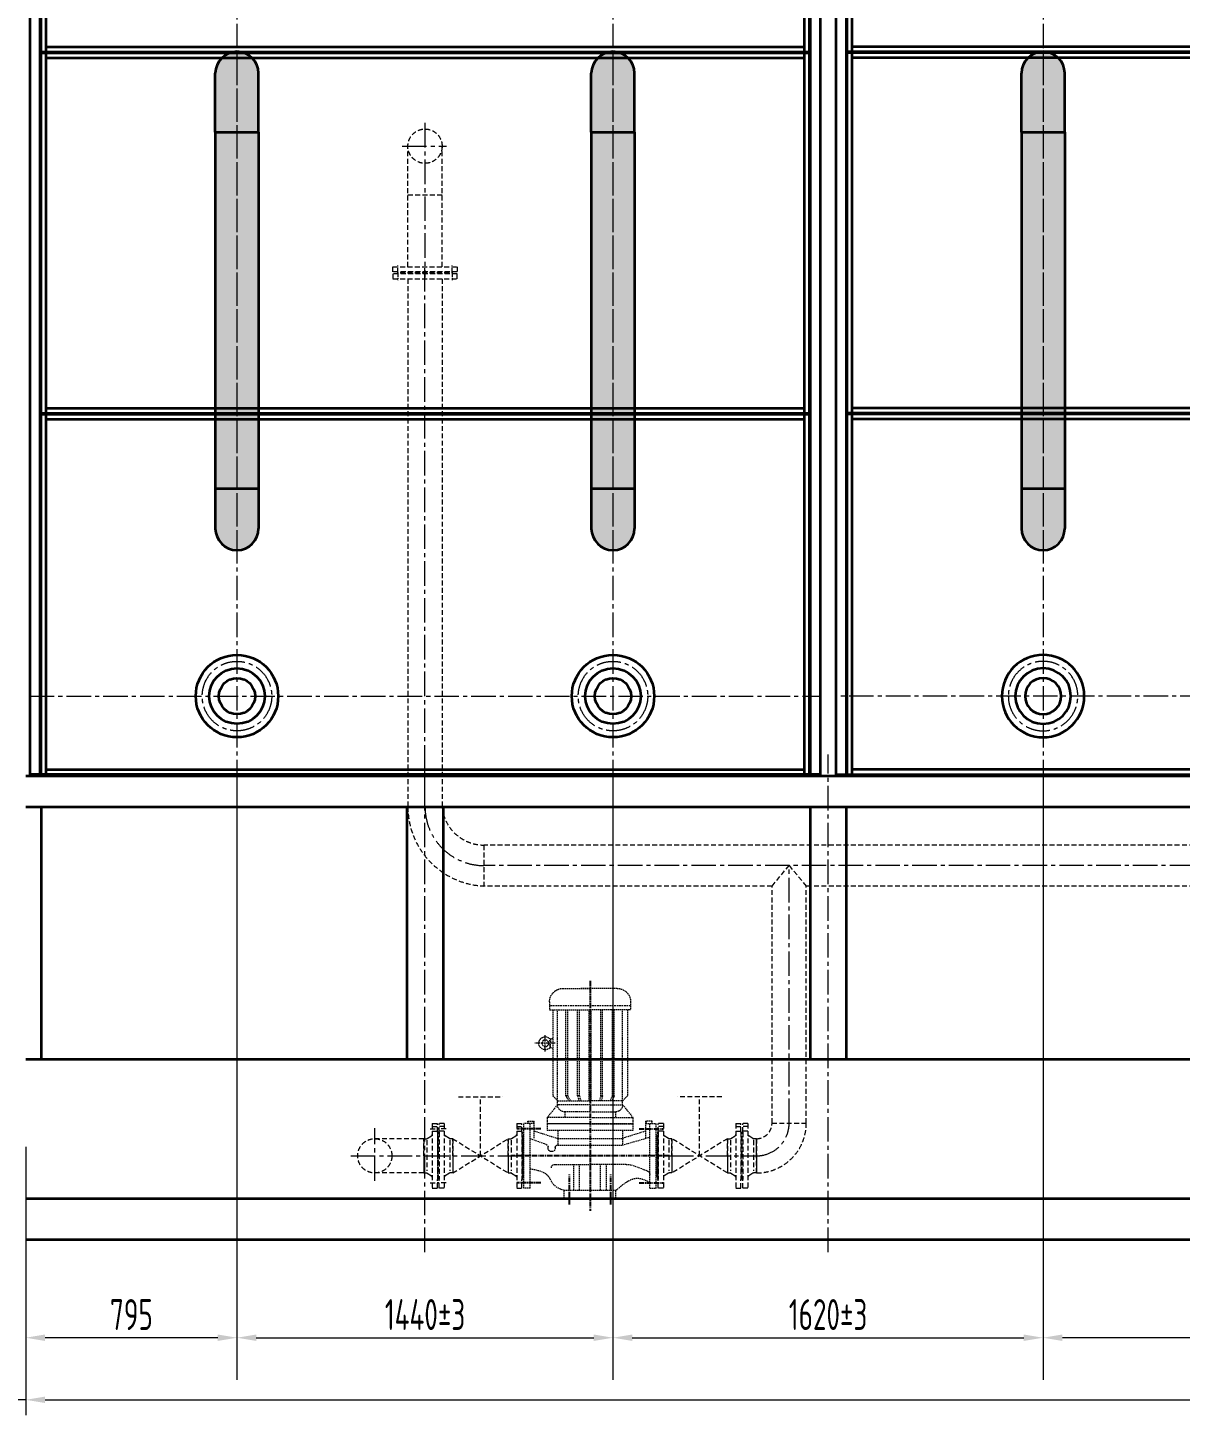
# Model space of a CAD drawing. Header units: millimetres. Extents: x 612290 to 637520, y -99766 to -71780.
# Drawn here: x 614631 to 619106, y -91215 to -85828 of the extents above; entities that cross this region are included whole.
import ezdxf

# ---------------------------------------------------------------- set-up
doc = ezdxf.new("R2010")
doc.units = ezdxf.units.MM
doc.linetypes.add('CENTER2', pattern=[28.575000000000003, 19.05, -3.175, 3.175, -3.175])
doc.linetypes.add('DASHED2', pattern=[9.524999999999999, 6.35, -3.175])
for name, color, linetype, lineweight in [('1粗实线', 7, 'Continuous', 35), ('2细实线', 3, 'Continuous', 13), ('3中心线', 1, 'CENTER2', 13), ('4虚线', 4, 'DASHED2', 13)]:
    doc.layers.add(name, color=color, linetype=linetype, lineweight=lineweight)
for name, color, linetype in [('8遮盖', 250, 'Continuous'), ('CEN', 1, 'CENTER2'), ('dash', 3, 'DASHED2')]:
    doc.layers.add(name, color=color, linetype=linetype)
doc.styles.add('lanpec-dim', font='bpec_e.shx', dxfattribs={"width": 0.75, "bigfont": 'hztxt.shx'})
doc.dimstyles.new('lanpec$0', dxfattribs={"dimscale": 0, "dimtxt": 4, "dimasz": 2.5, "dimexe": 2, "dimexo": 0, "dimgap": 1, "dimtad": 1, "dimtxsty": 'lanpec-dim', "dimcen": 2.5, "dimclrd": 256, "dimclre": 256, "dimclrt": 256, "dimazin": 3, "dimtfac": 1, "dimtmove": 0, "dimatfit": 3, "dimlwd": -1, "dimlwe": -1, "dimarcsym": 0})

# ---------------------------------------------------------------- blocks, each defined once
blk = doc.blocks.new('*D1417')
at = {"layer": '2细实线', "transparency": 16777216}
for p, q in [((615443.7139848237, -88732.56214179857), (615443.7139848237, -90973.7022724058)), ((616903.7139848237, -88727.56214179857), (616903.7139848237, -90973.7022724058)), ((615518.7139848237, -90913.7022724058), (616828.7139848237, -90913.7022724058))]:
    blk.add_line(p, q, dxfattribs=at)
for points in [[(615518.7139848237, -90901.2022724058), (615518.7139848237, -90926.2022724058), (615443.7139848237, -90913.7022724058)], [(616828.7139848237, -90901.2022724058), (616828.7139848237, -90926.2022724058), (616903.7139848237, -90913.7022724058)]]:
    blk.add_solid(points, dxfattribs=at)
at = {"layer": 'Defpoints', "color": 0, "transparency": 16777216}
for p in [(615443.7139848237, -88732.56214179857), (616903.7139848237, -88727.56214179857), (616903.7139848237, -90913.7022724058)]:
    blk.add_point(p, dxfattribs=at)
at = {"layer": '2细实线', "transparency": 16777216, "insert": (616173.7139848237, -90823.7022724058), "char_height": 120, "attachment_point": 5, "style": 'lanpec-dim'}
blk.add_mtext('1440%%P3', dxfattribs=at)
blk = doc.blocks.new('*D1418')
at = {"layer": '2细实线', "transparency": 16777216}
for p, q in [((618573.7139848237, -89705.70417271575), (618573.7139848237, -90973.7022724058)), ((620033.7139848237, -89705.70417271575), (620033.7139848237, -90973.7022724058)), ((619958.7139848237, -90913.7022724058), (618648.7139848237, -90913.7022724058))]:
    blk.add_line(p, q, dxfattribs=at)
for points in [[(618648.7139848237, -90901.2022724058), (618648.7139848237, -90926.2022724058), (618573.7139848237, -90913.7022724058)], [(619958.7139848237, -90901.2022724058), (619958.7139848237, -90926.2022724058), (620033.7139848237, -90913.7022724058)]]:
    blk.add_solid(points, dxfattribs=at)
at = {"layer": 'Defpoints', "color": 0, "transparency": 16777216}
for p in [(618573.7139848237, -89705.70417271575), (620033.7139848237, -89705.70417271575), (618573.7139848237, -90913.7022724058)]:
    blk.add_point(p, dxfattribs=at)
at = {"layer": '2细实线', "transparency": 16777216, "insert": (619303.7139848237, -90823.7022724058), "char_height": 120, "attachment_point": 5, "style": 'lanpec-dim'}
blk.add_mtext('1440%%P3', dxfattribs=at)
blk = doc.blocks.new('*D1419')
at = {"layer": '2细实线', "transparency": 16777216}
for p, q in [((616903.7139848237, -88732.56214179857), (616903.7139848237, -90973.7022724058)), ((618573.7139848237, -89487.55393115498), (618573.7139848237, -90973.7022724058)), ((616978.7139848237, -90913.7022724058), (618498.7139848237, -90913.7022724058))]:
    blk.add_line(p, q, dxfattribs=at)
for points in [[(616978.7139848237, -90901.2022724058), (616978.7139848237, -90926.2022724058), (616903.7139848237, -90913.7022724058)], [(618498.7139848237, -90901.2022724058), (618498.7139848237, -90926.2022724058), (618573.7139848237, -90913.7022724058)]]:
    blk.add_solid(points, dxfattribs=at)
at = {"layer": 'Defpoints', "color": 0, "transparency": 16777216}
for p in [(616903.7139848237, -88732.56214179857), (618573.7139848237, -89487.55393115498), (618573.7139848237, -90913.7022724058)]:
    blk.add_point(p, dxfattribs=at)
at = {"layer": '2细实线', "transparency": 16777216, "insert": (617738.7139848237, -90823.7022724058), "char_height": 120, "attachment_point": 5, "style": 'lanpec-dim'}
blk.add_mtext('1620%%P3', dxfattribs=at)
blk = doc.blocks.new('*D1420')
at = {"layer": '2细实线', "transparency": 16777216}
for p, q in [((614623.7139848237, -90172.22751972033), (614623.7139848237, -91214.7010779725)), ((623983.7139848237, -90208.30164866218), (623983.7139848237, -91214.7010779725)), ((614698.7139848237, -91154.7010779725), (623908.7139848237, -91154.7010779725))]:
    blk.add_line(p, q, dxfattribs=at)
for points in [[(614698.7139848237, -91142.2010779725), (614698.7139848237, -91167.2010779725), (614623.7139848237, -91154.7010779725)], [(623908.7139848237, -91142.2010779725), (623908.7139848237, -91167.2010779725), (623983.7139848237, -91154.7010779725)]]:
    blk.add_solid(points, dxfattribs=at)
at = {"layer": 'Defpoints', "color": 0, "transparency": 16777216}
for p in [(614623.7139848237, -90172.22751972033), (623983.7139848237, -90208.30164866218), (623983.7139848237, -91154.7010779725)]:
    blk.add_point(p, dxfattribs=at)
at = {"layer": '2细实线', "transparency": 16777216, "insert": (619303.7139848237, -91064.7010779725), "char_height": 120, "attachment_point": 5, "style": 'lanpec-dim'}
blk.add_mtext('9150', dxfattribs=at)
blk = doc.blocks.new('*D1442')
at = {"layer": '2细实线', "transparency": 16777216}
for p, q in [((614473.7139848237, -90488.43768344307), (614473.7139848237, -91214.7010779724)), ((614623.7139848237, -90735.35398947494), (614623.7139848237, -91214.7010779724)), ((614398.7139848237, -91154.7010779724), (614092.047318157, -91154.7010779724)), ((614623.7139848237, -91154.7010779724), (614473.7139848237, -91154.7010779724)), ((614698.7139848237, -91154.7010779724), (614773.7139848237, -91154.7010779724))]:
    blk.add_line(p, q, dxfattribs=at)
for points in [[(614398.7139848237, -91142.2010779724), (614398.7139848237, -91167.2010779724), (614473.7139848237, -91154.7010779724)], [(614698.7139848237, -91142.2010779724), (614698.7139848237, -91167.2010779724), (614623.7139848237, -91154.7010779724)]]:
    blk.add_solid(points, dxfattribs=at)
at = {"layer": 'Defpoints', "color": 0, "transparency": 16777216}
for p in [(614473.7139848237, -90488.43768344307), (614623.7139848237, -90735.35398947494), (614623.7139848237, -91154.7010779724)]:
    blk.add_point(p, dxfattribs=at)
at = {"layer": '2细实线', "transparency": 16777216, "insert": (614207.047318157, -91064.7010779724), "char_height": 120, "attachment_point": 5, "style": 'lanpec-dim'}
blk.add_mtext('150', dxfattribs=at)
blk = doc.blocks.new('_FENGJI')
for p, q in [((-225.5369708290091, 1450.000004930946), (225.5353549030842, 1449.999989698001)), ((-298.770949964528, 1398.576022201858), (298.7700376288267, 1398.576006968913)), ((-216.6812181869755, 1357.049843296351), (-216.6812188607873, 1398.576022201858)), ((216.6796036086744, 1357.049169866077), (-216.6812181869755, 1357.049185099139)), ((216.6796036086744, 1357.049828063289), (216.6796029348625, 1398.576006968913)), ((-298.7709457037272, 1169.082440951024), (-298.7719706314383, 1274.959090851888)), ((298.7700418898603, 1169.082425717963), (298.7703560531372, 1274.959075618943)), ((-515.1516481946455, 1001.951692287286), (-515.1499958924251, 1155.676421293407)), ((-363.362436850206, 1171.824642801716), (-499.002591456403, 1171.824642801716)), ((-479.624718383071, 985.8040154935443), (-479.624718383071, 1171.824642801716)), ((-440.4395189286442, 1083.802166404785), (-431.181960359565, 1136.946577501483)), ((-392.4278665151214, 1136.946577501483), (-431.181960359565, 1136.946577501483)), ((-383.1708526614821, 1083.802166404785), (-392.4278665151214, 1136.946577501483)), ((-287.4844540640479, 1156.325013446971), (-343.984000904602, 1156.325013446971)), ((-343.984000904602, 1005.180218107707), (-343.984000904602, 1152.447042085871)), ((-327.8371593408519, 1001.305042950495), (-327.8371593408519, 1152.447042085871)), ((298.7700418898603, 1169.082425717963), (-298.7709457037272, 1169.082440951024)), ((-269.7054920472438, 583.6557377049467), (-269.7054920472438, 1169.082440210041)), ((-233.7966928243404, 583.6557377050631), (-233.7966928243404, 1169.082440951141)), ((-187.3943371468922, 583.6557377050631), (-187.3943371468922, 1169.082440951141)), ((-140.991981469444, 583.6557377050631), (-140.991981469444, 1169.082440951141)), ((-92.98960706905928, 583.6557377050631), (-92.98960706882644, 1169.082440951141)), ((-44.98723266844172, 583.6557377050631), (-44.98723266844172, 1169.082440951141)), ((1.415123009006493, 583.6557377050631), (1.415123009006493, 1169.082440951141)), ((47.81747868645471, 583.6557377050631), (47.81747868645471, 1169.082440951141)), ((94.21983436390292, 583.6557377050631), (94.21983436390292, 1169.082440951141)), ((140.6221900413511, 583.6557377050631), (140.6221900413511, 1169.082440951141)), ((188.6245644417359, 583.6557377050631), (188.6245644419687, 1169.082440951141)), ((236.6269388421206, 583.6557377050631), (236.6269388423534, 1169.082440951141)), ((269.7053532017162, 583.6557377049467), (269.7049140840536, 1169.082426458947)), ((-431.181960359565, 1020.683460738685), (-440.4395189286442, 1073.827308963169)), ((-392.4278665151214, 1020.683460738685), (-383.1708526614821, 1073.827308963169)), ((-363.362436850206, 985.8045602085767), (-499.0036990434164, 985.8045602085767)), ((-392.4278665151214, 1020.68429596856), (-431.181960359565, 1020.68429596856)), ((-287.4844540640479, 1001.305042950495), (-343.984000904602, 1001.305042950495)), ((-1211.885245901649, 557.0983606557129), (-335.5081967212027, 583.6557377049467)), ((-337.2786885245005, 581.8852459016489), (-337.2786885245005, 542.4918032786809)), ((-331.96721311484, 583.6557377049467), (-335.5081967212027, 583.6557377049467)), ((-331.96721311484, 583.6557377049467), (-1.164153e-10, 583.6557377049467)), ((331.96721311484, 583.6557377049467), (-1.164153e-10, 583.6557377049467)), ((331.96721311484, 583.6557377049467), (335.5081967214355, 583.6557377049467)), ((1211.885245901649, 557.0983606557129), (335.5081967214355, 583.6557377049467)), ((337.2786885245005, 581.8852459016489), (337.2786885245005, 542.4918032786809)), ((-1.164153e-10, 500), (-1265.000000000117, 500)), ((-1265.000000000117, 494.6885245902231), (-1265.000000000117, 500)), ((-1265.000000000117, 494.6885245902231), (-1265.000000000117, 5.311475409893319)), ((-1265.000000000117, 494.6885245902231), (-1.164153e-10, 494.6885245908052)), ((-1212.055718110525, 509.2908694325015), (-385.2524394219508, 535.8482464817353)), ((-1211.885245901649, 503.9836065573618), (-385.0819672130747, 530.5409836065955)), ((-385.0819672130747, 534.0819672130747), (-385.0819672130747, 530.5409836065955)), ((-385.0819672130747, 530.5409836065955), (-331.96721311484, 530.5409836065955)), ((-343.9180327869253, 535.8524590163724), (-383.3114754097769, 535.8524590163724)), ((343.9180327869253, 535.8524590163724), (-343.9180327869253, 535.8524590163724)), ((-1.164153e-10, 530.5409836065955), (-331.96721311484, 530.5409836065955)), ((331.96721311484, 530.5409836065955), (-1.164153e-10, 530.5409836065955)), ((-1.164153e-10, 500), (1264.999999999884, 500)), ((1265.000000000117, 494.6885245902231), (-1.164153e-10, 494.6885245908052)), ((385.0819672130747, 530.5409836065955), (331.96721311484, 530.5409836065955)), ((343.9180327869253, 535.8524590163724), (383.3114754097769, 535.8524590163724)), ((385.0819672130747, 534.0819672130747), (385.0819672130747, 530.5409836065955)), ((1211.885245901649, 503.9836065573618), (385.0819672130747, 530.5409836065955)), ((1212.055718110525, 509.2908694325015), (385.2524394219508, 535.8482464817353)), ((1265.000000000117, 494.6885245902231), (1264.999999999884, 500)), ((1265.000000000117, 494.6885245902231), (1264.999999999884, 5.311475409893319)), ((-1265.000000000117, 5.311475409893319), (-1265.000000000117, 0)), ((1264.999999999884, 5.311475409893319), (-1265.000000000117, 5.311475409893319)), ((-1265.000000000117, 0), (-1143.278688524501, 0)), ((-1265, 0), (1265, -5.82077e-11)), ((1143.278688524501, 0), (-1143.278688524501, 0)), ((1264.999999999767, 0), (1143.278688524501, 0)), ((1264.999999999884, 5.311475409893319), (1264.999999999884, 0))]:
    blk.add_line(p, q)
for points in [[(-1211.885245901649, 503.9836065573618), (-1211.885245901649, 557.0983606557129), (-1215.426229508245, 557.0983606557129, 0.4142135623738943), (-1217.196721311542, 555.3278688524151), (-1217.196721311542, 515.9344262295635, -0.4142135623730949), (-1223.836065573734, 509.2950819672551), (-1263.229508196819, 509.2950819672551, 0.4142135623738943), (-1265.000000000117, 507.5245901639573), (-1265.000000000117, 503.9836065573618)], [(1211.885245901649, 503.9836065573618), (1211.885245901649, 557.0983606557129), (1215.426229508245, 557.0983606557129, -0.4142135623738943), (1217.196721311542, 555.3278688524151), (1217.196721311542, 515.9344262295635, 0.4142135623730949), (1223.836065573734, 509.2950819672551), (1263.229508196819, 509.2950819672551, -0.4142135623738943), (1264.999999999884, 507.5245901639573), (1264.999999999884, 503.9836065573618)]]:
    blk.add_lwpolyline(points, format="xyb", close=True)
for radius in [29.06582912285732, 19.3772194152382]:
    blk.add_circle((-411.8051948734792, 1078.815155298798), radius)
for centre, radius, start, end in [((-220.8656496185577, 1365.488458774693), 84.64054983025959, 93.16376784745039, 156.988331879629), ((220.8640336924, 1365.488443541632), 84.64054983034646, 23.01166812037097, 86.8362321525496), ((-216.6812181869755, 1274.959090851888), 82.09075244439718, 90, 180), ((216.6796036086744, 1274.959075618943), 82.09075244439718, 0, 90), ((-499.002591456403, 1155.676421293407), 16.14767679364292, 90, 180), ((-363.362436850206, 1152.447042085871), 19.3772194152382, 0, 90), ((-288.3793051434914, 1176.083906510321), 19.9424585007983, 272.5714124122185, 339.4464044755328), ((-499.0036990434164, 1001.951692287286), 16.14767679364292, 180, 270), ((-363.362436850206, 1005.180780979106), 19.3772194152382, 270, 0), ((-287.4844540640479, 983.5432303471607), 17.76244810444057, 0, 90), ((-343.9180327869253, 542.4918032786809), 6.639344262308441, 270, 0), ((-335.5081967212027, 581.8852459016489), 1.770491803286859, 90, 180), ((335.5081967212027, 581.8852459016489), 1.770491803257755, 0, 90), ((343.9180327869253, 542.4918032786809), 6.639344262308441, 180, 270), ((-383.3114754097769, 534.0819672130747), 1.770491803279583, 90, 180), ((383.3114754097769, 534.0819672131911), 1.770491803250479, 0, 90)]:
    blk.add_arc(centre, radius, start, end)
at = {"layer": 'CEN', "ltscale": 5}
blk.add_line((-1.164153e-10, 1518.243577015412), (-1.164153e-10, -58.22453745617531), dxfattribs=at)
at = {"layer": 'CEN'}
for p, q in [((-411.8051948734792, 1001.305042950495), (-411.8051948734792, 1156.325013446971)), ((-240.0714055789867, 1078.733646847832), (-537.757230015588, 1078.733374490112)), ((-1061.690201580408, 555.4233596889535), (-1060.505716148415, 515.6049077518983)), ((-550.0944923396455, 550.715030096937), (-510.2760404025903, 551.8995155289304)), ((-530.7775090871146, 571.2164987814613), (-529.5930236551212, 531.398046844406)), ((550.0944923396455, 550.715030096937), (510.2760404025903, 551.8995155289304)), ((530.7775090871146, 571.2164987814613), (529.5930236551212, 531.398046844406)), ((1061.690201580408, 555.4233596889535), (1060.505716148415, 515.6049077518983)), ((-1254.836065573734, 485.65264886769), (-1254.836065573734, 515.089724733727)), ((-1081.007184832939, 534.9218910044292), (-1041.188732895884, 536.1063764364226)), ((1081.007184832939, 534.9218910044292), (1041.188732895884, 536.1063764364226)), ((1245.000000000117, 487.2643288334366), (1245.000000000117, 516.7014046994736)), ((-1245.000000000117, 20.3096103098942), (-1245.000000000117, -9.139838059083559)), ((1244.999999999884, 18.39675457542762), (1244.999999999884, -11.05269379355013))]:
    blk.add_line(p, q, dxfattribs=at)
at = {"layer": 'dash'}
for p, q in [((-1215.000000000117, 486.7213114753831), (-1215.000000000117, 13.27868852461688)), ((1214.999999999884, 486.7213114753831), (1214.999999999884, 13.27868852461688)), ((-1220.311475409777, 481.4098360656062), (-1220.311475409777, 18.59016393439379)), ((1220.311475409777, 481.4098360656062), (1220.311475409777, 18.59016393439379))]:
    blk.add_line(p, q, dxfattribs=at)
for centre, start, end in [((-1233.590163934394, 481.4098360656062), 0, 90), ((-1228.278688524501, 486.7213114753831), 0, 90), ((1228.278688524501, 486.7213114753831), 90, 180), ((1233.590163934394, 481.4098360656062), 90, 180), ((-1233.590163934394, 18.59016393439379), 270, 0), ((-1228.278688524501, 13.27868852461688), 270, 0), ((1228.278688524501, 13.27868852461688), 180, 270), ((1233.590163934394, 18.59016393439379), 180, 270)]:
    blk.add_arc(centre, 13.27868852459016, start, end, dxfattribs=at)
blk = doc.blocks.new('_9-3mukai')
at = {"layer": '1粗实线'}
for p, q in [((255057.1993423294, -35230.16515995645), (255251.1993423294, -35036.16515995645)), ((255251.1993423295, -35036.16515995644), (257853.1993423295, -35036.16515995645)), ((258047.1993423295, -35230.16515995645), (257853.1993423295, -35036.16515995645)), ((255017.1993423294, -35230.16515995647), (258087.1993423294, -35230.16515995645)), ((255017.1993423294, -35230.16515995645), (255017.1993423294, -35236.16515995645)), ((258087.1993423294, -35230.16515995645), (258087.1993423294, -35236.16515995645)), ((255017.1993423294, -35236.16515995645), (258087.1993423294, -35236.16515995645)), ((255017.1993423294, -35236.16515995645), (255017.1993423294, -38886.16515995645)), ((255057.1993423294, -35236.16515995645), (255057.1993423294, -38886.16515995645)), ((255060.1993423294, -35236.16515995645), (255060.1993423294, -38886.16515995645)), ((255080.1993423294, -35236.16515995645), (255080.1993423294, -38886.16515995645)), ((255080.1993423294, -35256.16515995645), (258024.1993423295, -35256.16515995645)), ((258024.1993423295, -35236.16515995645), (258024.1993423294, -38886.16515995645)), ((258044.1993423295, -35236.16515995645), (258044.1993423294, -38886.16515995645)), ((258047.1993423295, -35236.16515995645), (258047.1993423294, -38886.16515995645)), ((258087.1993423294, -35236.16515995645), (258087.1993423294, -38886.16515995645)), ((255060.1993423294, -36080.16515995645), (258044.1993423294, -36080.16515995645)), ((255060.1993423294, -36083.16515995645), (258044.1993423294, -36083.16515995645)), ((255080.1993423294, -36060.16515995644), (258024.1993423294, -36060.16515995645)), ((255080.1993423294, -36103.16515995667), (258024.1993423294, -36103.16515995639)), ((255060.1993423294, -37483.16515995645), (258044.1993423294, -37483.16515995645)), ((255060.1993423294, -37486.16515995645), (258044.1993423294, -37486.16515995645)), ((255080.1993423294, -37463.16515995644), (258024.1993423294, -37463.16515995645)), ((255080.1993423294, -37506.16515995667), (258024.1993423294, -37506.16515995639)), ((258087.1993423294, -38886.16515995644), (255017.1993423295, -38886.16515995644)), ((255080.1993423294, -38866.16515995645), (258024.1993423294, -38866.16515995645))]:
    blk.add_line(p, q, dxfattribs=at)
for centre, radius in [((255822.1993423294, -35566.16515995645), 159.9999999999997), ((257282.1993423294, -35566.16515995645), 159.9999999999997), ((255822.1993423294, -35566.16515995645), 107.9500000000004), ((255822.1993423294, -35566.16515995645), 70.0706174201623), ((257282.1993423294, -35566.16515995645), 107.9500000000004), ((257282.1993423294, -35566.16515995645), 70.0706174201623), ((255822.1993423294, -38581.16515995645), 159.9999999999997), ((257282.1993423294, -38581.16515995645), 159.9999999999997), ((255822.1993423294, -38581.16515995645), 107.9500000000004), ((255822.1993423294, -38581.16515995645), 70.0706174201623), ((257282.1993423294, -38581.16515995645), 107.9500000000004), ((257282.1993423294, -38581.16515995645), 70.0706174201623)]:
    blk.add_circle(centre, radius, dxfattribs=at)
at = {"layer": '3中心线', "ltscale": 5}
for p, q in [((255032.1993423294, -35203.9274117668), (255032.1993423294, -35266.0023970239)), ((258072.1993423293, -35203.92741176396), (258072.1993423294, -35266.00239702108)), ((255822.1993423294, -35256.16515995645), (255822.1993423294, -38891.16515995645)), ((257282.1993423294, -35256.16515995645), (257282.1993423294, -38891.16515995645))]:
    blk.add_line(p, q, dxfattribs=at)
for centre in [(255822.1993423294, -35566.16515995645), (257282.1993423294, -35566.16515995645), (255822.1993423294, -38581.16515995645), (257282.1993423294, -38581.16515995645)]:
    blk.add_circle(centre, 134.9500000000004, dxfattribs=at)
at = {"layer": '1粗实线'}
blk.add_blockref('_FENGJI', (256552.1993423295, -35036.16515995642), dxfattribs=at)
blk = doc.blocks.new('shuibeng111')
at = {"ltscale": 0.8}
for p, q in [((-105.0738844235893, 815.0000000000581), (36.19288163213059, 815.0000000000582)), ((105.0738844231237, 815.0000000000581), (-2.328306e-10, 815.0000000000582)), ((-157.5000000002328, 762.5738844234147), (-157.5000000002328, 731.9172932331567)), ((157.4999999997672, 762.5738844234147), (157.4999999997672, 731.9172932331567)), ((-157.5000000002328, 731.9172932331567), (2.328306e-10, 731.9172932331567)), ((-145.1648067664355, 731.9172932331567), (-145.1648067664357, 397.989427944005)), ((-126.3425525885543, 363.4136173657025), (-126.3425525885541, 731.9172932331567)), ((-94.01737693534251, 397.989427944005), (-94.01737693534233, 731.9172932331567)), ((-86.71060124528613, 397.989427944005), (-86.71060124528594, 731.9172932331567)), ((-48.86765981791559, 397.989427944005), (-48.86765981791541, 731.9172932331567)), ((-41.56088412762638, 397.989427944005), (-41.5608841276262, 731.9172932331567)), ((-3.653387845028377, 379.16717376624), (-3.653387845028192, 731.9172932331567)), ((157.4999999997672, 731.9172932331568), (2.328306e-10, 731.9172932331567)), ((3.653387844795176, 379.16717376624), (3.653387844795361, 731.9172932331567)), ((41.56088412762601, 397.989427944005), (41.5608841276262, 731.9172932331567)), ((48.86765981768239, 397.989427944005), (48.86765981768258, 731.9172932331567)), ((86.71060124505293, 397.989427944005), (86.71060124505311, 731.9172932331567)), ((94.01737693534214, 397.989427944005), (94.01737693534233, 731.9172932331567)), ((126.3425525883211, 363.4136173657025), (126.3425525883213, 731.9172932331567)), ((145.1648067662027, 731.9172932331567), (145.1648067662025, 397.989427944005)), ((154.1704279223923, 618.6144236982218), (145.1648067662027, 621.7520241517923)), ((161.0063983420841, 602.0665335910744), (154.1704279223923, 618.6146175605827)), ((154.1704279223923, 618.6146175605827), (154.1704279223923, 601.8371387196821)), ((154.1704279223923, 585.5184496214497), (154.1704279223923, 602.2959284624667)), ((161.0063983420841, 602.0665335910744), (154.1704279223923, 585.5184496214497)), ((154.1704279223923, 585.518643483927), (145.1648067662027, 582.3810430303565)), ((-145.1648067664357, 397.989427944005), (-126.3425525885543, 379.16717376624)), ((-126.3425525885543, 379.16717376624), (2.326459e-10, 379.16717376624)), ((-94.01737693534251, 397.989427944005), (-84.97167268092763, 379.16717376624)), ((-86.71060124528613, 397.989427944005), (-94.01737693534251, 397.989427944005)), ((-86.71060124528613, 397.989427944005), (-77.66489699087124, 379.16717376624)), ((-48.86765981791559, 397.989427944005), (-43.65525591396745, 379.16717376624)), ((-41.56088412762638, 397.989427944005), (-48.86765981791559, 397.989427944005)), ((-41.56088412762638, 397.989427944005), (-36.34848022344541, 379.16717376624)), ((2.326459e-10, 397.989427944005), (-3.653387845028377, 397.989427944005)), ((2.326459e-10, 397.989427944005), (3.653387844795176, 397.989427944005)), ((126.3425525883211, 379.16717376624), (2.326459e-10, 379.16717376624)), ((41.56088412762601, 397.989427944005), (36.34848022367787, 379.16717376624)), ((41.56088412762601, 397.989427944005), (48.86765981768239, 397.989427944005)), ((48.86765981768239, 397.989427944005), (43.65525591396708, 379.16717376624)), ((86.71060124505293, 397.989427944005), (77.66489699063804, 379.16717376624)), ((94.01737693534214, 397.989427944005), (84.97167268092726, 379.16717376624)), ((86.71060124505293, 397.989427944005), (94.01737693534214, 397.989427944005)), ((145.1648067662025, 397.989427944005), (126.3425525883211, 379.16717376624)), ((-126.3425525885543, 363.4136173657025), (-166.1654135335704, 314.2471034437767)), ((2.326459e-10, 363.4641008333419), (-126.3425525885543, 363.4641008333419)), ((2.326459e-10, 335.6478697432321), (-98.5768049659675, 335.6478697432321)), ((-98.56868006708119, 335.6478697432321), (-98.56868006708119, 314.2471034437767)), ((2.326459e-10, 363.4641008333419), (126.3425525883211, 363.4641008333419)), ((2.326459e-10, 335.6478697432321), (98.5768049657343, 335.6478697432321)), ((98.56868006731365, 335.6478697432321), (98.56868006731365, 314.2471034437767)), ((126.3425525883211, 363.4136173657025), (166.1654135338029, 314.2471034437767)), ((-232.6315789469518, 290.0000000001164), (-257.0263157892041, 290.0000000001164)), ((-257.0263157892041, 40.00000000011642), (-257.0263157892041, 290.0000000001164)), ((-241.7186099574901, 299.1472579739057), (-217.05944323726, 299.1472579739057)), ((-241.7186099574901, 290.0000000001164), (-241.7186099574901, 299.1472579739057)), ((-239.6636793974321, 290.0000000001164), (-239.6636793974321, 299.1472579739057)), ((-217.05944323726, 290.0000000001164), (-232.6315789469518, 290.0000000001164)), ((-232.6315789469518, 40.00000000011642), (-232.6315789467189, 290.0000000001164)), ((-219.1143737975508, 290.0000000001164), (-219.1143737975508, 299.1472579739057)), ((-217.05944323726, 234.0450887376792), (-217.05944323726, 299.1472579739057)), ((2.326459e-10, 314.2471034437767), (-166.1654135335704, 314.2471034437767)), ((-166.1654135335704, 314.2471034437767), (-166.1654135335704, 288.6508051113342)), ((-166.1654135335704, 288.6508051113342), (166.1654135338029, 288.6508051113342)), ((2.326459e-10, 288.6508051113342), (-166.1654135335704, 288.6508051113342)), ((-166.1654135335704, 288.6508051113342), (-166.1654135335704, 263.0545067788917)), ((2.326459e-10, 314.2471034437767), (166.1654135338029, 314.2471034437767)), ((2.326459e-10, 288.6508051113342), (166.1654135338029, 288.6508051113342)), ((166.1654135338029, 314.2471034437767), (166.1654135338029, 288.6508051113342)), ((166.1654135338029, 288.6508051113342), (166.1654135338029, 263.0545067788917)), ((217.059443236797, 234.0450887376771), (217.0594432367976, 299.1472579739036)), ((241.7186099570277, 299.1472579739034), (217.0594432367976, 299.1472579739036)), ((217.0594432367975, 290.0000000001144), (232.6315789464893, 290.0000000001143)), ((219.1143737970883, 290.0000000001144), (219.1143737970884, 299.1472579739036)), ((232.6315789464893, 290.0000000001143), (257.0263157887416, 290.000000000114)), ((232.6315789464869, 40.00000000011423), (232.6315789462565, 290.0000000001143)), ((239.6636793969697, 290.0000000001141), (239.6636793969697, 299.1472579739034)), ((241.7186099570276, 290.0000000001141), (241.7186099570277, 299.1472579739034)), ((257.0263157887393, 40.00000000011401), (257.0263157887416, 290.000000000114)), ((-260, 245.7368421053397), (-257.0263157892041, 245.7368421053397)), ((-260, 84.26315789489308), (-260, 245.7368421053397)), ((-260, 84.26315789489308), (-260, 245.7368421053397)), ((-260, 234.78947368433), (-260, 95.21052631590283)), ((-260, 234.78947368433), (-260, 95.21052631590283)), ((-125.4600221298169, 206.9415779200499), (-232.6315789469518, 237.8092517242185)), ((-217.05944323726, 261.2362236300833), (-125.460022129817, 232.6253844336666)), ((-166.1654135335704, 263.0545067788917), (166.1654135338029, 263.0545067788917)), ((-125.4600221298171, 263.0545067788917), (-125.4600221298169, 206.9415779200499)), ((125.4600221300497, 232.6253844336666), (-125.460022129817, 232.6253844336666)), ((125.4600221300496, 263.0545067788917), (125.4600221300498, 206.9415779200499)), ((217.0594432374928, 261.6652498393669), (125.4600221300497, 232.6253844336666)), ((170.4272477016784, 208.7784156065318), (232.6315789463103, 231.5824842695346)), ((259.9999999995371, 245.7368421053373), (257.0263157887412, 245.7368421053373)), ((259.9999999995356, 84.26315789489065), (259.9999999995371, 245.7368421053373)), ((259.9999999995356, 84.26315789489065), (259.9999999995371, 245.7368421053373)), ((259.999999999537, 234.7894736843276), (259.9999999995357, 95.2105263159004)), ((259.999999999537, 234.7894736843276), (259.9999999995357, 95.2105263159004)), ((125.4600221300498, 206.9415779200499), (-125.4600221298169, 206.9415779200499)), ((135.0389694983605, 197.3626305516227), (135.0389694983605, 195.3588392083184)), ((148.723180024419, 181.6746286822599), (149.5270747349132, 181.6746286822599)), ((163.2112852612045, 195.3588392083184), (163.2112852612045, 199.4954993128194)), ((-222.3708575479686, 106.076584914641), (-158.2176500919741, 129.5583484843955)), ((-139.9343265206553, 132.0464008626877), (2.328306e-10, 132.0464008626877)), ((-63.51643515122123, 30), (-63.51643515122123, 132.0464008626877)), ((-40.63582816312555, 30.00000000005821), (-40.73847923590802, 132.0464008626877)), ((139.9343265204225, 132.0464008626877), (2.328306e-10, 132.0464008626877)), ((40.63582816324197, 30.00000000005821), (40.73847923567519, 132.0464008626877)), ((63.51643515122123, 30), (63.51643515122123, 132.0464008626877)), ((-260, 84.26315789489308), (-257.0263157892041, 84.26315789489308)), ((259.9999999995356, 84.26315789489065), (257.0263157887397, 84.26315789489067)), ((-232.6315789469518, 40.00000000011642), (-257.0263157892041, 40.00000000011642)), ((-100, 0), (-100, 30.00000000005821)), ((-100, 30), (100, 30)), ((-100, 0), (100, 0)), ((100, 0), (100.0000000001164, 30.00000000005821)), ((232.6315789464869, 40.00000000011423), (257.0263157887393, 40.00000000011401))]:
    blk.add_line(p, q, dxfattribs=at)
for p, q in [((-157.5000000002328, 747.2455888282857), (157.4999999997671, 747.2455888282856)), ((173.8957650719676, 570.4114284433308), (173.8957650719676, 633.266583895951))]:
    blk.add_line(p, q)
at = {"color": 1}
blk.add_line((136.1895768896211, 602.0665335910744), (213.9115532503929, 602.0665335910744), dxfattribs=at)
at = {"ltscale": 0.8}
blk.add_circle((173.8957650719676, 602.0665335910744), 12.88936672969935, dxfattribs=at)
for centre, radius, start, end in [((-105.0738844235893, 762.5738844234147), 52.4261155766471, 90, 180), ((105.0738844231237, 762.5738844234147), 52.4261155766471, 0, 90), ((152.543719397625, 624.168053040572), 5.786966346579023, 286.3257875164239, 314.0118779292692), ((173.8957650719676, 602.0665335910744), 24.94391415577005, 225.9881220707308, 134.0118779292692), ((152.543719397625, 579.9650141415768), 5.786966346579023, 45.98812207073078, 73.67421248357613), ((-98.5768049659675, 363.4136173657025), 27.76574762247511, 180, 270), ((98.5768049657343, 363.4136173657025), 27.76574762247511, 270, 0), ((125.4600221300498, 197.3626305516227), 9.578947368412715, 0, 90), ((148.723180024419, 195.3588392083184), 13.68421052630388, 180, 270), ((149.5270747349132, 195.3588392083184), 13.68421052630388, 270, 0), ((172.7902326297481, 199.4954993129359), 9.578947368412715, 104.2814480541054, 180), ((-139.9343265206553, 63.62534823123133), 68.42105263151939, 90, 105.4987769467771), ((136.5108373933472, 118.7973503333633), 13.68421052630388, 0, 75.51195138830353), ((-218.9473684208933, 92.82753438554937), 13.68421052630388, 104.4880486116965, 180)]:
    blk.add_arc(centre, radius, start, end, dxfattribs=at)
for points in [[(100.0000000001164, 30.00000000005821), (142.1036670674803, 54.36668675154215), (160.1125102464575, 83.5560514885583), (232.6315789471846, 113.6114453233895)], [(-232.6315789474174, 61.41941574035445), (-186.6637098561041, 76.8916857438744), (-100, 30)]]:
    blk.add_spline(points, degree=3, dxfattribs=at)
at = {"layer": 'CEN'}
for p, q in [((-2.328306e-10, 844.3663557773689), (-2.328306e-10, -47.85728360386565)), ((-191.0740110290935, 270.0000000001164), (-284.6400642744265, 270.0000000001164)), ((191.0740110290935, 270.0000000001164), (284.6400642744265, 270.0000000001164)), ((-308.076098928228, 165.0000000001164), (302.9874818981625, 165.0000000001164)), ((-191.0740110290935, 60.00000000011642), (-284.6400642744265, 60.00000000011642)), ((-80, -23.40460410789819), (-80, 93.18850264750654)), ((80, -23.40460410789819), (80, 93.18850264750654)), ((191.0740110290935, 60.00000000011642), (284.6400642744265, 60.00000000011642))]:
    blk.add_line(p, q, dxfattribs=at)
blk = doc.blocks.new('_shuibenmokuai')
at = {"layer": '3中心线', "ltscale": 5}
for p, q in [((772.9999999997672, 292.0000000003565), (772.9999999997672, 1292.000000000357)), ((-835.9999999997672, 67.489336328239), (-835.9999999997672, 272.2679956155553)), ((-929.0893606583122, 165.0000000003565), (-232.6315789466025, 165.0000000003565)), ((306.0591207275575, 165.0000000003565), (645.9999999997672, 165.0000000003565))]:
    blk.add_line(p, q, dxfattribs=at)
blk.add_arc((645.9999999997672, 292.0000000003565), 127, 270, 0, dxfattribs=at)
at = {"layer": '4虚线', "ltscale": 3}
for p, q in [((706.4999999997672, 1212.500000000357), (772.9999999997672, 1292.000000000357)), ((772.9999999997672, 1292.000000000357), (839.4999999997672, 1212.500000000357)), ((706.4999999997672, 292.0000000003565), (706.4999999997672, 1212.500000000378)), ((839.4999999997672, 292.0000000003565), (839.4999999997672, 1212.500000000349)), ((-511.3340818071738, 393.8909582229753), (-339.6659181923606, 393.8909582229753)), ((-425.4999999997672, 165.0000000003565), (-425.4999999997672, 393.8909582229753)), ((511.3340818071738, 393.8909582229753), (339.6659181923606, 393.8909582229753)), ((425.4999999997672, 165.0000000003565), (425.4999999997672, 393.8909582229753)), ((-620.3333333330229, 270.0000000003565), (-585.6666666665114, 270.0000000003565)), ((-612.9999999997672, 290.0000000003565), (-612.9999999997672, 40.00000000035652)), ((-558.6666666665114, 270.0000000003565), (-593.3333333330229, 270.0000000003565)), ((-565.9999999997672, 290.0000000003565), (-565.9999999997672, 40.00000000035652)), ((-284.9999999997672, 290.0000000003565), (-284.9999999997672, 40.00000000035652)), ((284.9999999997672, 290.0000000003565), (284.9999999997672, 40.00000000035652)), ((565.9999999997672, 290.0000000003565), (565.9999999997672, 40.00000000035652)), ((612.9999999997672, 290.0000000003565), (612.9999999997672, 40.00000000035652)), ((706.4999999997672, 292.0000000003565), (839.4999999997672, 292.0000000003565)), ((-645.9999999997672, 231.5000000003565), (-835.9999999997672, 231.5000000003565)), ((-645.9999999997672, 231.5000000003565), (-635.6505754332757, 231.5000000003565)), ((-645.9999999997672, 231.5000000003565), (-645.9999999997672, 98.50000000035652)), ((-634.0591207275866, 225.45582984051), (-634.0591207275866, 106.8698487930887)), ((-632.5816722747404, 232.3442426938636), (-615.9310968411155, 242.2552994994985)), ((-592.9999999997672, 257.0000000003565), (-592.9999999997672, 73.00000000035652)), ((-590.9999999997672, 257.0000000003565), (-587.9999999997672, 257.0000000003565)), ((-587.9999999997672, 257.0000000003565), (-590.9999999997672, 257.0000000003565)), ((-585.9999999997672, 257.0000000003565), (-585.9999999997672, 73.00000000035652)), ((-546.4183277247939, 232.3442426938636), (-563.0689031584188, 242.2552994994985)), ((-544.9408792719478, 225.45582984051), (-544.9408792719478, 106.8698487930887)), ((-532.9999999997672, 231.5000000003565), (-543.3494245662587, 231.5000000003565)), ((-532.9999999997672, 231.5000000003565), (-532.9999999997672, 98.50000000035652)), ((-532.9999999997672, 231.5000000003565), (-317.9999999997672, 98.50000000035652)), ((-532.9999999997672, 98.50000000035652), (-317.9999999997672, 231.5000000003565)), ((-317.9999999997672, 231.5000000003565), (-307.6505754332757, 231.5000000003565)), ((-317.9999999997672, 231.5000000003565), (-317.9999999997672, 98.50000000035652)), ((-306.0591207275866, 225.45582984051), (-306.0591207275866, 106.8698487930887)), ((-304.5816722747404, 232.3442426938636), (-287.9310968411155, 242.2552994994985)), ((-264.9999999997672, 257.0000000003565), (-264.9999999997672, 73.00000000035652)), ((259.9999999997672, 245.7368421055799), (262.9999999997672, 245.7368421055799)), ((262.9999999997672, 245.7368421055799), (262.9999999997672, 84.2631578951914)), ((264.9999999997672, 257.0000000003565), (264.9999999997672, 73.00000000035652)), ((304.5816722747404, 232.3442426938636), (287.9310968411155, 242.2552994994985)), ((306.0591207275866, 225.45582984051), (306.0591207275866, 106.8698487930887)), ((317.9999999997672, 231.5000000003565), (307.6505754332757, 231.5000000003565)), ((317.9999999997672, 231.5000000003565), (317.9999999997672, 98.50000000035652)), ((532.9999999997672, 231.5000000003565), (317.9999999997672, 98.50000000035652)), ((532.9999999997672, 98.50000000035652), (317.9999999997672, 231.5000000003565)), ((532.9999999997672, 231.5000000003565), (543.3494245662587, 231.5000000003565)), ((532.9999999997672, 231.5000000003565), (532.9999999997672, 98.50000000035652)), ((544.9408792719478, 225.45582984051), (544.9408792719478, 106.8698487930887)), ((546.4183277247939, 232.3442426938636), (563.0689031584188, 242.2552994994985)), ((585.9999999997672, 257.0000000003565), (585.9999999997672, 73.00000000035652)), ((592.9999999997672, 257.0000000003565), (592.9999999997672, 73.00000000035652)), ((632.5816722747404, 232.3442426938636), (615.9310968411155, 242.2552994994985)), ((634.0591207275866, 225.45582984051), (634.0591207275866, 106.8698487930887)), ((645.9999999997672, 231.5000000003565), (635.6505754332757, 231.5000000003565)), ((645.9999999997672, 98.50000000035652), (645.9999999997672, 231.5000000003565)), ((645.9999999997672, 231.5000000003565), (645.9999999997672, 98.50000000035652)), ((645.9999999997672, 231.5000000003565), (645.9999999997672, 98.50000000035652)), ((-645.9999999997672, 98.50000000035652), (-835.9999999997672, 98.50000000035652)), ((-645.9999999997672, 98.50000000035652), (-635.6505754332757, 98.50000000035652)), ((-632.5816722747404, 97.65575730684941), (-615.9310968411155, 87.74470050121454)), ((-620.3333333330229, 60.00000000035652), (-585.6666666665114, 60.00000000035652)), ((-558.6666666665114, 60.00000000035652), (-593.3333333330229, 60.00000000035652)), ((-546.4183277247939, 97.65575730684941), (-563.0689031584188, 87.74470050121454)), ((-532.9999999997672, 98.50000000035652), (-543.3494245662587, 98.50000000035652)), ((-317.9999999997672, 98.50000000035652), (-307.6505754332757, 98.50000000035652)), ((-304.5816722747404, 97.65575730684941), (-287.9310968411155, 87.74470050121454)), ((262.9999999997672, 84.2631578951914), (259.9999999997672, 84.26315789513319)), ((304.5816722747404, 97.65575730684941), (287.9310968411155, 87.74470050121454)), ((317.9999999997672, 98.50000000035652), (307.6505754332757, 98.50000000035652)), ((532.9999999997672, 98.50000000035652), (543.3494245662587, 98.50000000035652)), ((546.4183277247939, 97.65575730684941), (563.0689031584188, 87.74470050121454)), ((632.5816722747404, 97.65575730684941), (615.9310968411155, 87.74470050121454)), ((645.9999999997672, 98.50000000035652), (635.6505754332757, 98.50000000035652))]:
    blk.add_line(p, q, dxfattribs=at)
for points in [[(-612.9999999997672, 290.0000000003565), (-592.9999999997672, 290.0000000003565)], [(-612.9999999997672, 279.0000000003565), (-592.9999999997672, 279.0000000003565)], [(-592.9999999997672, 40.00000000035652), (-592.9999999997672, 73.00000000035652), (-590.9999999997672, 73.00000000035652), (-590.9999999997672, 165.0000000003565), (-590.9999999997672, 257.0000000003565), (-592.9999999997672, 257.0000000003565), (-592.9999999997672, 290.0000000003565)], [(-585.9999999997672, 40.00000000035652), (-585.9999999997672, 73.00000000035652), (-587.9999999997672, 73.00000000035652), (-587.9999999997672, 165.0000000003565), (-587.9999999997672, 257.0000000003565), (-585.9999999997672, 257.0000000003565), (-585.9999999997672, 290.0000000003565)], [(-565.9999999997672, 290.0000000003565), (-585.9999999997672, 290.0000000003565)], [(-565.9999999997672, 279.0000000003565), (-585.9999999997672, 279.0000000003565)], [(-284.9999999997672, 290.0000000003565), (-264.9999999997672, 290.0000000003565)], [(-284.9999999997672, 279.0000000003565), (-264.9999999997672, 279.0000000003565)], [(-264.9999999997672, 40.00000000035652), (-264.9999999997672, 73.00000000035652), (-262.9999999997672, 73.00000000035652), (-262.9999999997672, 165.0000000003565), (-262.9999999997672, 257.0000000003565), (-264.9999999997672, 257.0000000003565), (-264.9999999997672, 290.0000000003565)], [(264.9999999997672, 40.00000000035652), (264.9999999997672, 73.00000000035652), (262.9999999997672, 73.00000000035652), (262.9999999997672, 165.0000000003565), (262.9999999997672, 257.0000000003565), (264.9999999997672, 257.0000000003565), (264.9999999997672, 290.0000000003565)], [(284.9999999997672, 290.0000000003565), (264.9999999997672, 290.0000000003565)], [(284.9999999997672, 279.0000000003565), (264.9999999997672, 279.0000000003565)], [(565.9999999997672, 290.0000000003565), (585.9999999997672, 290.0000000003565)], [(565.9999999997672, 279.0000000003565), (585.9999999997672, 279.0000000003565)], [(585.9999999997672, 40.00000000035652), (585.9999999997672, 73.00000000035652), (587.9999999997672, 73.00000000035652), (587.9999999997672, 165.0000000003565), (587.9999999997672, 257.0000000003565), (585.9999999997672, 257.0000000003565), (585.9999999997672, 290.0000000003565)], [(592.9999999997672, 40.00000000035652), (592.9999999997672, 73.00000000035652), (590.9999999997672, 73.00000000035652), (590.9999999997672, 165.0000000003565), (590.9999999997672, 257.0000000003565), (592.9999999997672, 257.0000000003565), (592.9999999997672, 290.0000000003565)], [(612.9999999997672, 290.0000000003565), (592.9999999997672, 290.0000000003565)], [(612.9999999997672, 279.0000000003565), (592.9999999997672, 279.0000000003565)], [(-645.9999999997672, 165.0000000003565), (-645.9999999997672, 231.5000000003565)], [(-612.9999999997672, 261.0000000003565), (-592.9999999997672, 261.0000000003565)], [(-565.9999999997672, 261.0000000003565), (-585.9999999997672, 261.0000000003565)], [(-532.9999999997672, 165.0000000003565), (-532.9999999997672, 231.5000000003565)], [(-317.9999999997672, 165.0000000003565), (-317.9999999997672, 231.5000000003565)], [(-284.9999999997672, 261.0000000003565), (-264.9999999997672, 261.0000000003565)], [(284.9999999997672, 261.0000000003565), (264.9999999997672, 261.0000000003565)], [(317.9999999997672, 165.0000000003565), (317.9999999997672, 231.5000000003565)], [(532.9999999997672, 165.0000000003565), (532.9999999997672, 231.5000000003565)], [(565.9999999997672, 261.0000000003565), (585.9999999997672, 261.0000000003565)], [(612.9999999997672, 261.0000000003565), (592.9999999997672, 261.0000000003565)], [(645.9999999997672, 165.0000000003565), (645.9999999997672, 231.5000000003565)], [(-645.9999999997672, 165.0000000003565), (-645.9999999997672, 98.50000000035652)], [(-532.9999999997672, 165.0000000003565), (-532.9999999997672, 98.50000000035652)], [(-317.9999999997672, 165.0000000003565), (-317.9999999997672, 98.50000000035652)], [(317.9999999997672, 165.0000000003565), (317.9999999997672, 98.50000000035652)], [(532.9999999997672, 165.0000000003565), (532.9999999997672, 98.50000000035652)], [(645.9999999997672, 165.0000000003565), (645.9999999997672, 98.50000000035652)], [(-612.9999999997672, 40.00000000035652), (-592.9999999997672, 40.00000000035652)], [(-565.9999999997672, 40.00000000035652), (-585.9999999997672, 40.00000000035652)], [(-284.9999999997672, 40.00000000035652), (-264.9999999997672, 40.00000000035652)], [(284.9999999997672, 40.00000000035652), (264.9999999997672, 40.00000000035652)], [(565.9999999997672, 40.00000000035652), (585.9999999997672, 40.00000000035652)], [(612.9999999997672, 40.00000000035652), (592.9999999997672, 40.00000000035652)]]:
    blk.add_lwpolyline(points, dxfattribs=at)
blk.add_circle((-835.9999999997672, 165.0000000003565), 66.5, dxfattribs=at)
for centre, radius, start, end in [((645.9999999997672, 292.0000000003565), 60.5, 270, 0), ((645.9999999997672, 292.0000000003565), 193.5, 270, 0), ((-635.6505754332757, 237.5000000003565), 6, 270, 300.7627195323198), ((-618.9999999997672, 247.4110568059914), 6, 300.7627195323198, 0), ((-559.9999999997672, 247.4110568059914), 6, 180, 239.2372804676802), ((-543.3494245662587, 237.5000000003565), 6, 239.2372804676802, 270), ((-307.6505754332757, 237.5000000003565), 6, 270, 300.7627195323198), ((-290.9999999997672, 247.4110568059914), 6, 300.7627195323198, 0), ((290.9999999997672, 247.4110568059914), 6, 180, 239.2372804676802), ((307.6505754332757, 237.5000000003565), 6, 239.2372804676802, 270), ((543.3494245662587, 237.5000000003565), 6, 270, 300.7627195323198), ((559.9999999997672, 247.4110568059914), 6, 300.7627195323198, 0), ((618.9999999997672, 247.4110568059914), 6, 180, 239.2372804676802), ((635.6505754332757, 237.5000000003565), 6, 239.2372804676802, 270), ((-635.6505754332757, 92.50000000035652), 6, 59.23728046768014, 90), ((-618.9999999997672, 82.58894319472165), 6, 0, 59.23728046768014), ((-559.9999999997672, 82.58894319472165), 6, 120.7627195323198, 180), ((-543.3494245662587, 92.50000000035652), 6, 90, 120.7627195323198), ((-307.6505754332757, 92.50000000035652), 6, 59.23728046768014, 90), ((-290.9999999997672, 82.58894319472165), 6, 0, 59.23728046768014), ((290.9999999997672, 82.58894319472165), 6, 120.7627195323198, 180), ((307.6505754332757, 92.50000000035652), 6, 90, 120.7627195323198), ((543.3494245662587, 92.50000000035652), 6, 59.23728046768014, 90), ((559.9999999997672, 82.58894319472165), 6, 0, 59.23728046768014), ((618.9999999997672, 82.58894319472165), 6, 120.7627195323198, 180), ((635.6505754332757, 92.50000000035652), 6, 90, 120.7627195323198)]:
    blk.add_arc(centre, radius, start, end, dxfattribs=at)
at = {"layer": '4虚线', "ltscale": 3, "xscale": -1}
blk.add_blockref('shuibeng111', (-2.328306e-10, 2.401066e-10), dxfattribs=at)
blk = doc.blocks.new('*D1409')
at = {"layer": '2细实线', "transparency": 16777216}
for p, q in [((615443.7139848237, -90683.3793276287), (615443.7139848237, -90973.7022724058)), ((614623.7139848237, -90735.35398947494), (614623.7139848237, -90973.7022724058)), ((615368.7139848237, -90913.7022724058), (614698.7139848237, -90913.7022724058))]:
    blk.add_line(p, q, dxfattribs=at)
for points in [[(614698.7139848237, -90901.2022724058), (614698.7139848237, -90926.2022724058), (614623.7139848237, -90913.7022724058)], [(615368.7139848237, -90901.2022724058), (615368.7139848237, -90926.2022724058), (615443.7139848237, -90913.7022724058)]]:
    blk.add_solid(points, dxfattribs=at)
at = {"layer": 'Defpoints', "color": 0, "transparency": 16777216}
for p in [(615443.7139848237, -90683.3793276287), (614623.7139848237, -90735.35398947494), (614623.7139848237, -90913.7022724058)]:
    blk.add_point(p, dxfattribs=at)
at = {"layer": '2细实线', "transparency": 16777216, "insert": (615033.7139848237, -90823.7022724058), "char_height": 120, "attachment_point": 5, "style": 'lanpec-dim'}
blk.add_mtext('795', dxfattribs=at)
blk = doc.blocks.new('A$C3008ef64')
at = {"layer": '8遮盖'}
h = blk.add_hatch(color=256, dxfattribs=at)
h.dxf.hatch_style = 1
h.paths.add_polyline_path([(84.15000000002328, 1635.587294673402, 0.4142135623730951), (1.45519e-11, 1551.437294673393), (0, 1322.437294673393), (84.15000000002328, 1322.437294673393)])
h.paths.add_polyline_path([(168.300000000032, 1551.43729467335, 0.4142135623731695), (84.15000000002328, 1635.58729467338), (84.15000000002328, 1322.437294673393), (168.2999999999302, 1322.437294673393)])
h.paths.add_polyline_path([(168.2999999999302, 1322.437294673393), (84.15000000002328, 1322.437294673393), (84.15000000002328, -60.95798899003398), (168.2999999999302, -60.95798899003421)])
h.paths.add_polyline_path([(84.15000000002328, 1322.437294673393), (0, 1322.437294673393), (0, -60.95798899003398), (84.15000000002328, -60.95798899003398)])
h.paths.add_polyline_path([(84.15000000002328, -60.95798899003398), (0, -60.95798899003398), (1.45519e-11, -215.8499999999767, 0.4142135623730951), (84.15000000002328, -299.9999999999854)])
h.paths.add_polyline_path([(168.3000000000466, -60.95798899003421), (84.15000000002328, -60.95798899003398), (84.15000000002328, -299.9999999999854, 0.4142135623730951), (168.300000000032, -215.8499999999767)])
at = {"layer": '1粗实线'}
for p, q in [((0, 1322.437294673393), (0, 1551.437294673393)), ((168.2999999999302, 1322.437294673393), (168.3000000000466, 1551.437294673393)), ((0, 1322.437294673393), (168.2999999999302, 1322.437294673393)), ((0, 1322.437294673393), (0, -215.8499999999767)), ((168.2999999999302, 1322.437294673393), (168.2999999999302, -60.95798899003421)), ((0, -60.95798899003421), (168.2999999999302, -60.95798899003421)), ((168.3000000000466, -60.95798899003421), (168.3000000000466, -215.8499999999767))]:
    blk.add_line(p, q, dxfattribs=at)
for centre, start, end in [((84.15000000002328, 1551.437294673393), 0, 180), ((84.15000000002328, -215.8499999999767), 180, 0)]:
    blk.add_arc(centre, 84.15000000000873, start, end, dxfattribs=at)
at = {"layer": '3中心线', "ltscale": 5}
blk.add_line((84.15000000002328, 1635.587294673402), (84.15000000002328, -299.9999999999854), dxfattribs=at)

msp = doc.modelspace()

# ---------------------------------------------------------------- linework, layer by layer
at = {"layer": '1粗实线'}
for p, q in [((614623.7139848236, -88732.56214179857), (623983.7139848237, -88732.56214179855)), ((614638.7139848237, -88727.56214179857), (614677.7139848237, -88727.56214179857)), ((614623.7139848236, -88852.56214179857), (623983.7139848237, -88852.56214179855)), ((614683.7139848237, -88852.56214179857), (614683.7139848237, -89832.56214179855)), ((616103.7139848236, -88852.56214179857), (616103.7139848236, -89832.56214179855)), ((616243.7139848236, -88852.56214179857), (616243.7139848236, -89832.56214179855)), ((617668.7139848236, -88852.56214179857), (617668.7139848236, -89832.56214179855)), ((617808.7139848236, -88852.56214179857), (617808.7139848236, -89832.56214179855)), ((614623.7139848237, -89832.56214179855), (623983.7139848237, -89832.56214179857)), ((614623.7139848237, -90372.56214179855), (618396.7206719397, -90372.56214179855)), ((618396.7206719397, -90372.56214179855), (618969.3372238103, -90372.56214179855)), ((618969.3372238103, -90372.56214179855), (623983.7139848237, -90372.56214179855)), ((614623.7139848237, -90532.56214179855), (623983.7139848237, -90532.56214179855))]:
    msp.add_line(p, q, dxfattribs=at)
at = {"layer": '2细实线'}
for p, q in [((616079.7139848237, -86777.56214179855), (616079.7139848237, -86780.56214179855)), ((616079.7139848237, -86780.56214179855), (616079.7139848237, -86777.56214179855)), ((618573.7139848237, -88732.56214179857), (618573.7139848237, -89487.55393115498)), ((615443.7139848237, -90973.7022724058), (615443.7139848237, -91077.50330117764)), ((616903.7139848237, -90973.7022724058), (616903.7139848237, -91077.50330117764)), ((618573.7139848237, -90973.7022724058), (618573.7139848237, -91077.50330117764))]:
    msp.add_line(p, q, dxfattribs=at)
at = {"layer": '3中心线', "ltscale": 5}
for p, q in [((616173.7139848237, -86196.93926111655), (616173.7139848237, -86797.28686640367)), ((616084.9577833624, -86287.56214179857), (616257.8068044004, -86287.56214179857)), ((616173.7139848237, -88851.5621417982), (616173.7139848237, -86760.83741719346)), ((614638.7139848237, -88422.56214179857), (617708.7139848237, -88422.56214179857)), ((623773.7139848237, -88422.56214179857), (617768.7139848237, -88422.56214179857)), ((616173.7139848236, -90580.89707794948), (616173.7139848236, -88649.53156487143)), ((617738.7139848236, -90580.89707794948), (617738.7139848236, -88649.53156487143)), ((619303.7139848236, -89080.5621417982), (616402.7139848237, -89080.5621417982))]:
    msp.add_line(p, q, dxfattribs=at)
at = {"layer": '3中心线'}
for p, q in [((616068.7139848237, -86780.56214179855), (616068.7139848237, -86750.56214179855)), ((616068.7139848237, -86777.56214179855), (616068.7139848237, -86807.56214179855)), ((616278.7139848237, -86780.56214179855), (616278.7139848237, -86750.56214179855)), ((616278.7139848237, -86777.56214179855), (616278.7139848237, -86807.56214179855))]:
    msp.add_line(p, q, dxfattribs=at)
at = {"layer": '3中心线', "ltscale": 5}
msp.add_arc((616402.7139848237, -88851.5621417982), 229, 180, 270, dxfattribs=at)
at = {"layer": '4虚线', "ltscale": 3}
for p, q in [((616107.2139848237, -86755.56214179855), (616107.2139848237, -86287.56214179857)), ((616240.2139848237, -86755.56214179855), (616240.2139848237, -86287.56214179857)), ((616240.2139848237, -86477.56214179857), (616107.2139848237, -86477.56214179857)), ((616048.7139848237, -86775.56214179855), (616048.7139848237, -86755.56214179855)), ((616048.7139848237, -86755.56214179855), (616298.7139848237, -86755.56214179855)), ((616298.7139848237, -86775.56214179855), (616048.7139848237, -86775.56214179855)), ((616298.7139848237, -86782.56214179855), (616048.7139848237, -86782.56214179855)), ((616048.7139848237, -86782.56214179855), (616048.7139848237, -86802.56214179855)), ((616079.7139848237, -86777.56214179855), (616079.7139848237, -86775.56214179855)), ((616267.7139848237, -86777.56214179855), (616079.7139848237, -86777.56214179855)), ((616267.7139848237, -86780.56214179855), (616079.7139848237, -86780.56214179855)), ((616079.7139848237, -86780.56214179855), (616079.7139848237, -86782.56214179855)), ((616267.7139848237, -86775.56214179855), (616267.7139848237, -86777.56214179855)), ((616267.7139848237, -86782.56214179855), (616267.7139848237, -86780.56214179855)), ((616298.7139848237, -86755.56214179855), (616298.7139848237, -86775.56214179855)), ((616298.7139848237, -86802.56214179855), (616298.7139848237, -86782.56214179855)), ((616048.7139848237, -86802.56214179855), (616298.7139848237, -86802.56214179855)), ((616107.2139848237, -86802.56214179855), (616107.2139848237, -88851.5621417982)), ((616240.2139848237, -86802.56214179855), (616240.2139848237, -88851.5621417982)), ((616240.2139848237, -88851.5621417982), (616107.2139848237, -88851.5621417982)), ((619303.7139848236, -89001.0621417982), (616402.7139848237, -89001.0621417982)), ((616402.7139848237, -89001.0621417982), (616402.7139848237, -89160.0621417982)), ((617521.2139848232, -89160.0621417982), (616402.7139848237, -89160.0621417982)), ((619303.7139848236, -89160.0621417982), (617654.2139848232, -89160.0621417982))]:
    msp.add_line(p, q, dxfattribs=at)
msp.add_circle((616173.7139848237, -86287.56214179857), 66.5, dxfattribs=at)
for centre, radius, start, end in [((616415.9999408305, -88851.5621417982), 308.7859560067682, 180, 267.5340061255385), ((616402.7139848237, -88837.9969244069), 163.0652173913037, 184.7718880607943, 270)]:
    msp.add_arc(centre, radius, start, end, dxfattribs=at)

# ---------------------------------------------------------------- block references
at = {"layer": '1粗实线'}
for p in [(615359.5639848236, -87556.10043831973), (616819.5639848236, -87556.10043831973), (618489.5639848236, -87556.10043831973)]:
    msp.add_blockref('A$C3008ef64', p, dxfattribs=at)
at = {"layer": '2细实线'}
for name, p in [('_9-3mukai', (359621.5146424943, -49841.39698184212)), ('_shuibenmokuai', (616814.7139848234, -90372.56214179855))]:
    msp.add_blockref(name, p, dxfattribs=at)
at = {"layer": '2细实线', "xscale": -1}
msp.add_blockref('_9-3mukai', (875855.9133271531, -49841.39698184212), dxfattribs=at)

# ---------------------------------------------------------------- dimensions: what is measured, and where the dimension line sits
at = {"layer": '2细实线'}
for base, p1, p2, text, override, picture, middle in [((616903.7139848237, -90913.7022724058), (615443.7139848237, -88732.56214179857), (616903.7139848237, -88727.56214179857), '1440%%P3', {"dimscale": 30}, '*D1417', (616173.7139848237, -90823.7022724058)), ((618573.7139848237, -90913.7022724058), (616903.7139848237, -88732.56214179857), (618573.7139848237, -89487.55393115498), '1620%%P3', {"dimscale": 30}, '*D1419', (617738.7139848237, -90823.7022724058)), ((623983.7139848237, -91154.7010779725), (614623.7139848237, -90172.22751972033), (623983.7139848237, -90208.30164866218), '9150', {"dimscale": 30}, '*D1420', (619303.7139848237, -91064.7010779725)), ((614623.7139848237, -90913.7022724058), (615443.7139848237, -90683.3793276287), (614623.7139848237, -90735.35398947494), '795', {"dimscale": 30, "dimtoh": 1}, '*D1409', (615033.7139848237, -90823.7022724058))]:
    dim = msp.add_linear_dim(base=base, p1=p1, p2=p2, text=text, dimstyle='lanpec$0', override=override, dxfattribs=at)
    dim.commit()
    dim.dimension.update_dxf_attribs({"geometry": picture, "text_midpoint": middle})
dim = msp.add_linear_dim(base=(618573.7139848237, -90913.7022724058), p1=(620033.7139848237, -89705.70417271575), p2=(618573.7139848237, -89705.70417271575), angle=180, text='1440%%P3', dimstyle='lanpec$0', override={"dimscale": 30}, dxfattribs=at)
dim.commit()
dim.dimension.update_dxf_attribs({"geometry": '*D1418', "text_midpoint": (619303.7139848237, -90823.7022724058)})
dim = msp.add_linear_dim(base=(614623.7139848237, -91154.7010779724), p1=(614473.7139848237, -90488.43768344307), p2=(614623.7139848237, -90735.35398947494), dimstyle='lanpec$0', override={"dimscale": 30, "dimtoh": 1}, dxfattribs=at)
dim.commit()
dim.dimension.update_dxf_attribs({"geometry": '*D1442', "text_midpoint": (614207.047318157, -91154.7010779724), "dimtype": 160})

doc.saveas('drawing.dxf')
